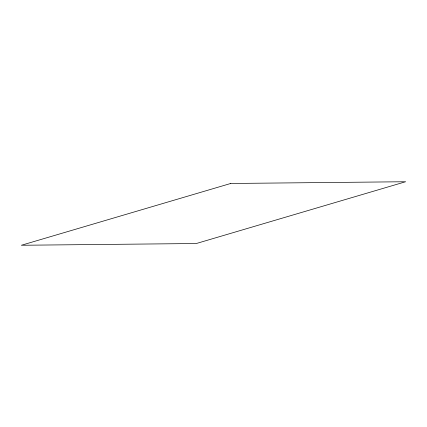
<?xml version="1.0" encoding="UTF-8"?>
<svg xmlns="http://www.w3.org/2000/svg" width="427" height="427" viewBox="0 0 427 427"><rect width="100%" height="100%" fill="white"/><g stroke="black" fill="none" stroke-linecap="round" stroke-linejoin="round"><path stroke-width="0.64" d="M230.697 183.477L21.35 245.263L196.303 243.523L405.65 181.737L230.697 183.477"/></g></svg>
